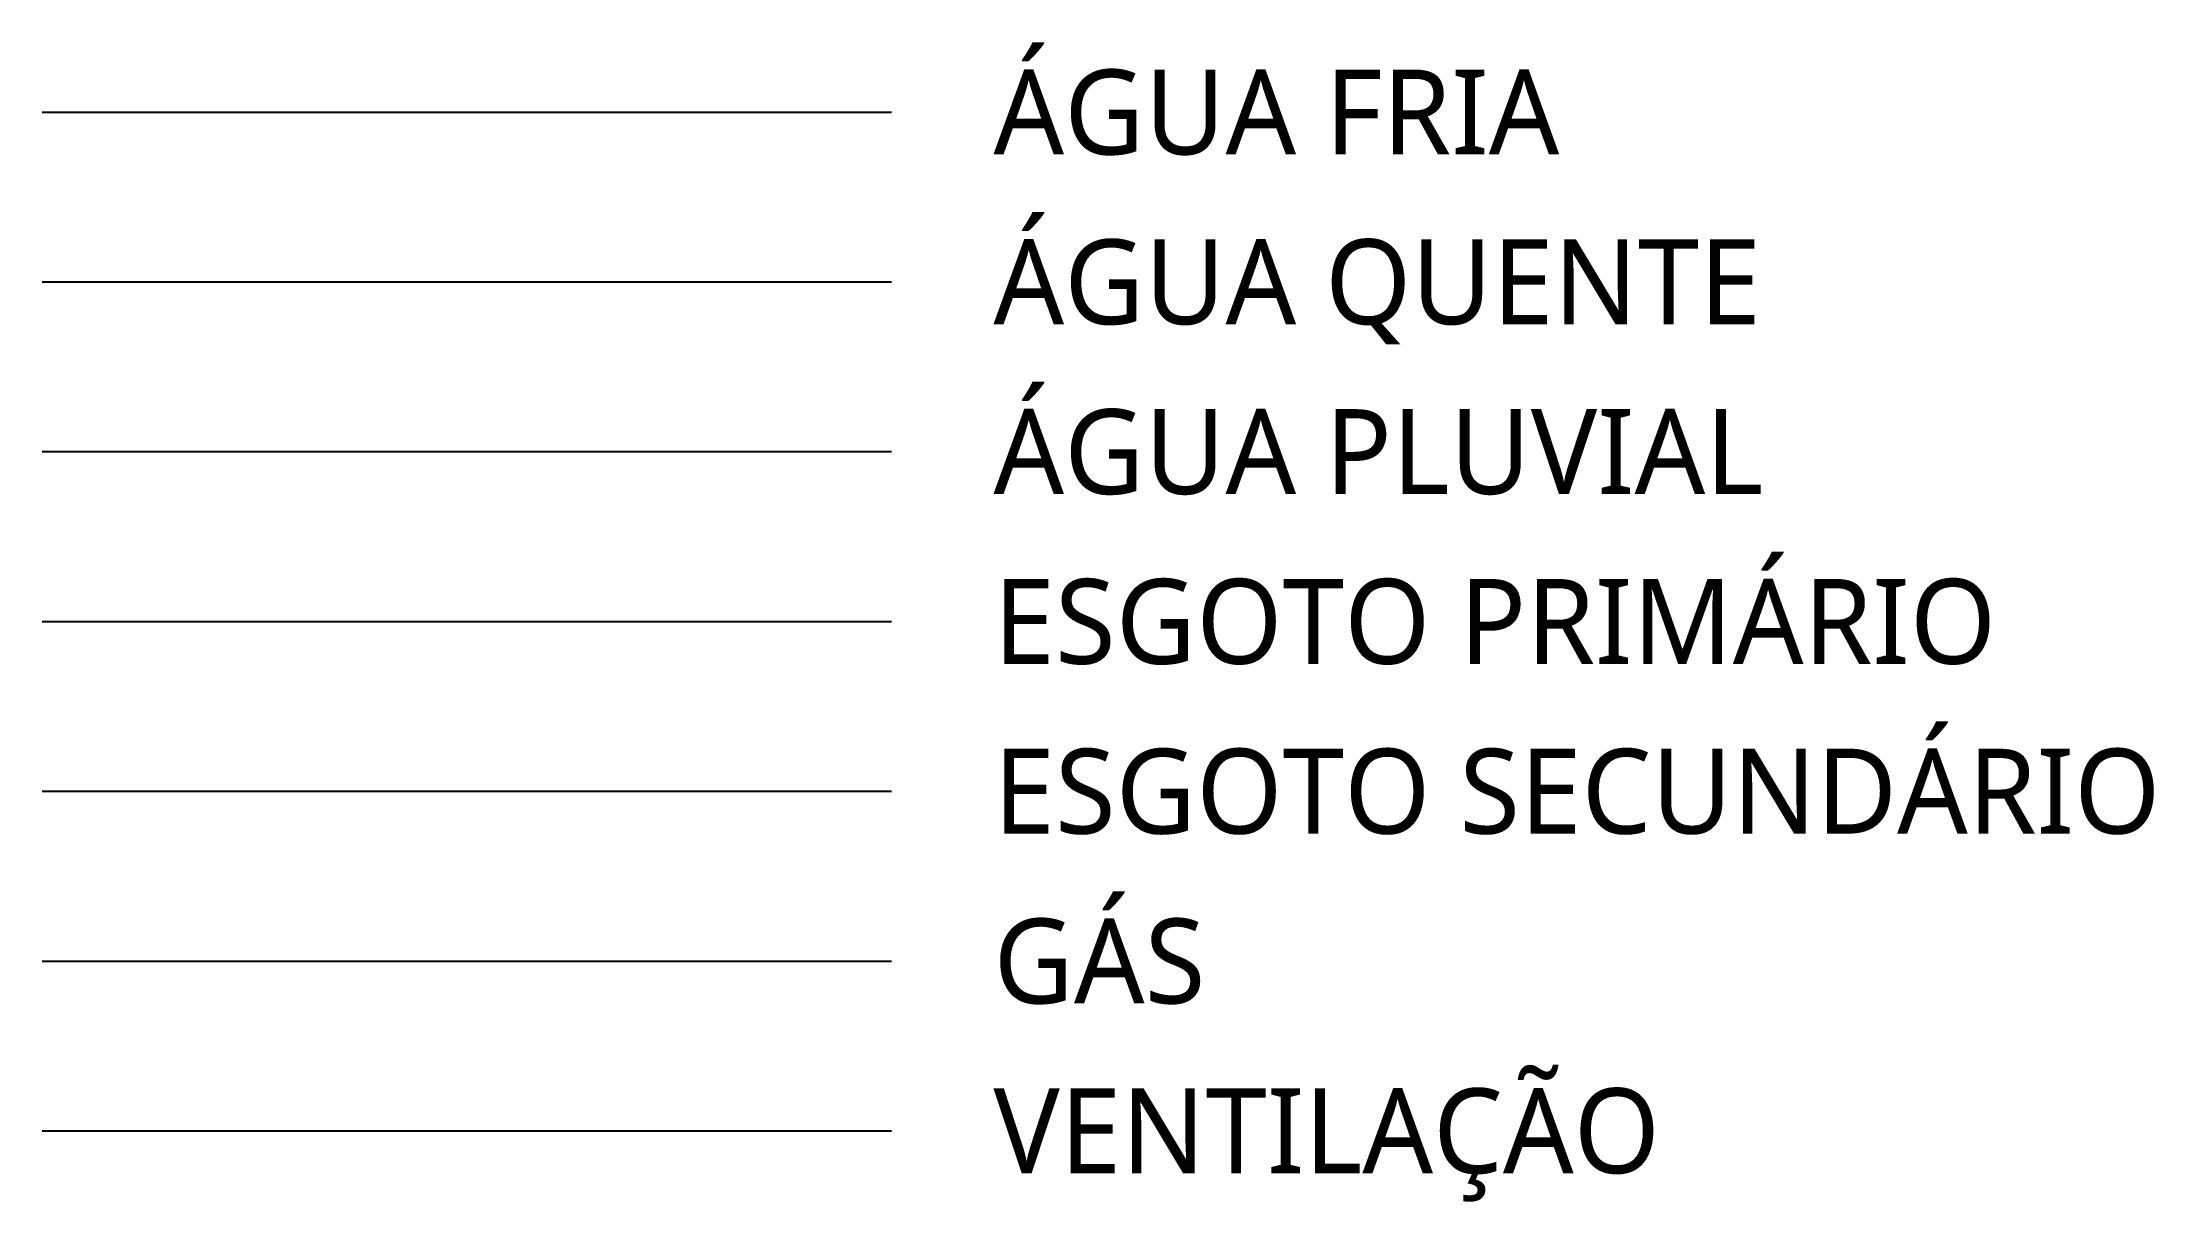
# Model space of a CAD drawing. Header units: centimetres. Extents: x 0 to 62.2, y -42.1 to -7.9.
import ezdxf
from ezdxf.enums import TextEntityAlignment as Align

# ---------------------------------------------------------------- set-up
doc = ezdxf.new("R2010")
doc.units = ezdxf.units.CM
for name, color, linetype in [('ATS-HID-Esgoto Primário', 244, 'Continuous'), ('ATS-HID-Esgoto Secundário', 22, 'Continuous'), ('ATS-HID-Gás', 30, 'Continuous'), ('ATS-HID-Ventilação', 94, 'Continuous'), ('ATS-HID-Água Fria', 170, 'Continuous'), ('ATS-HID-Água Pluvial', 192, 'Continuous'), ('ATS-HID-Água Quente', 10, 'Continuous'), ('ATS-Símbolo 2', 2, 'Continuous')]:
    doc.layers.add(name, color=color, linetype=linetype)
doc.styles.get("Standard").update_dxf_attribs({"font": 'segoeuil.ttf'})

msp = doc.modelspace()

# ---------------------------------------------------------------- linework, layer by layer
at = {"layer": 'ATS-HID-Esgoto Primário', "ltscale": 0.1}
msp.add_line((0, -25), (25, -25), dxfattribs=at)
at = {"layer": 'ATS-HID-Esgoto Secundário', "ltscale": 0.1}
msp.add_line((0, -30), (25, -30), dxfattribs=at)
at = {"layer": 'ATS-HID-Gás', "ltscale": 0.1}
msp.add_line((0, -35), (25, -35), dxfattribs=at)
at = {"layer": 'ATS-HID-Ventilação', "ltscale": 0.1}
msp.add_line((0, -40), (25, -40), dxfattribs=at)
at = {"layer": 'ATS-HID-Água Fria', "ltscale": 0.1}
msp.add_line((0, -10), (25, -10), dxfattribs=at)
at = {"layer": 'ATS-HID-Água Pluvial', "ltscale": 0.1}
msp.add_line((0, -20), (25, -20), dxfattribs=at)
at = {"layer": 'ATS-HID-Água Quente', "ltscale": 0.1}
msp.add_line((0, -15), (25, -15), dxfattribs=at)

# ---------------------------------------------------------------- texts
at = {"layer": 'ATS-Símbolo 2'}
for s, p in [('ÁGUA FRIA', (28, -10)), ('ÁGUA QUENTE', (28, -15)), ('ÁGUA PLUVIAL', (28, -20)), ('ESGOTO PRIMÁRIO', (28, -25)), ('ESGOTO SECUNDÁRIO', (28, -30)), ('GÁS', (28, -35)), ('VENTILAÇÃO', (28, -40))]:
    msp.add_text(s, height=2.5, dxfattribs=at).set_placement(p, align=Align.MIDDLE_LEFT)

doc.saveas('drawing.dxf')
